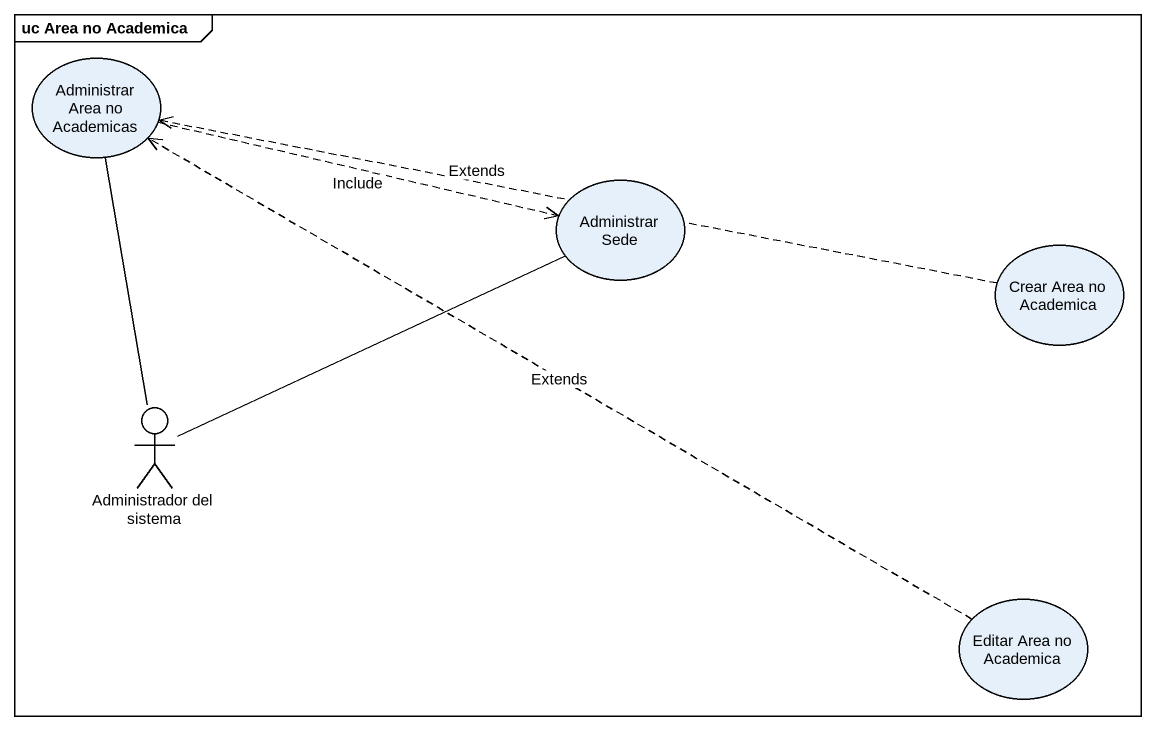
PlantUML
@startuml
mainframe uc Area no Academica
usecase "Administrar Area no Academicas" as Administrar_Area_no
usecase "Administrar Sede" as Administrar_Sede
usecase "Crear Area no Academica" as Crear_Area_no_Academica
actor "Administrador del sistema" as Administrador_del_sistema
usecase "Editar Area no Academica" as Editar_Area_no_Academica
Administrar_Area_no .right.> Administrar_Sede : Include
Crear_Area_no_Academica .left.> Administrar_Area_no : Extends
Administrador_del_sistema -up- Administrar_Area_no
Administrador_del_sistema -right- Administrar_Sede
Editar_Area_no_Academica .left.> Administrar_Area_no : Extends
@enduml
